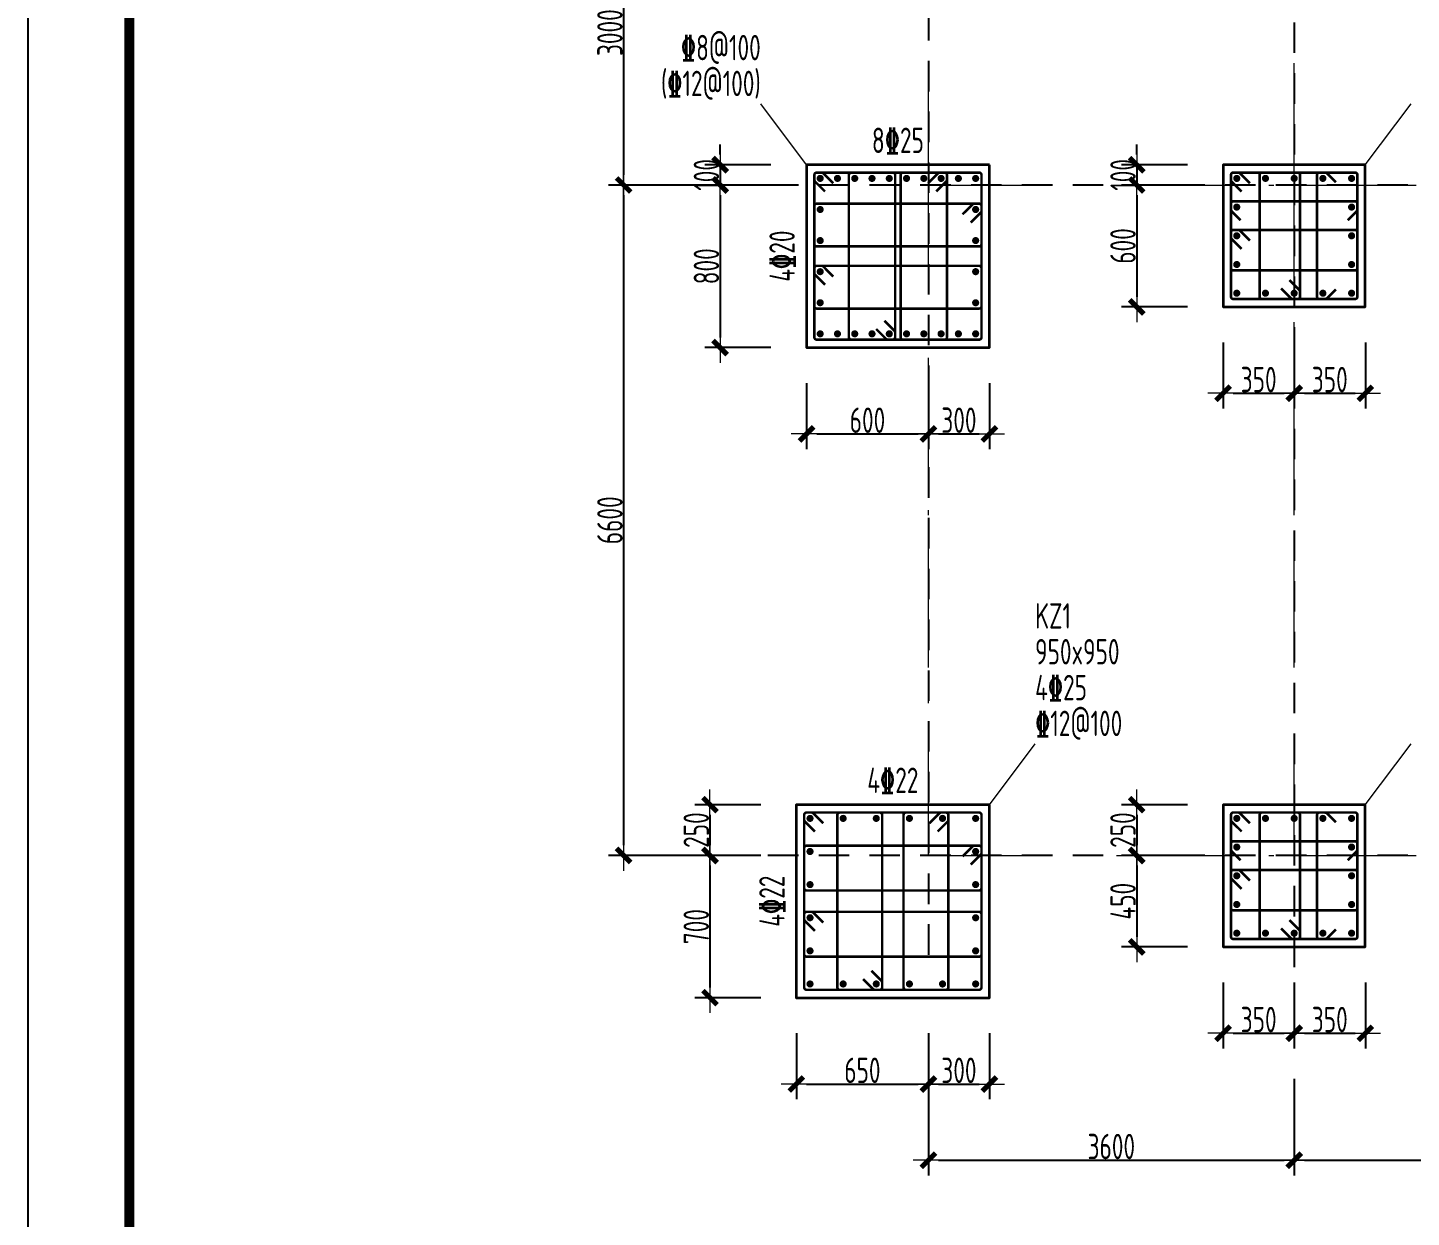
# Model space of a CAD drawing. Header units: millimetres. Extents: x 539196 to 807275, y 431843 to 1156631.
# Drawn here: x 603403 to 617021, y 784997 to 796708 of the extents above; entities that cross this region are included whole.
import ezdxf
from ezdxf.enums import TextEntityAlignment as Align

# ---------------------------------------------------------------- set-up
doc = ezdxf.new("R2010")
doc.units = ezdxf.units.MM
doc.header["$MEASUREMENT"] = 0
for name, pattern in [('DOTE', [2.42, 2, -0.2, 0.02, -0.2]), ('点划线', [1850, 1200, -300, 50, -300]), ('虚线', [500, 300, -200])]:
    doc.linetypes.add(name, pattern=pattern)
doc.layers.add('DOTE', color=1, linetype='DOTE')
doc.layers.add('PUB_TITLE', color=4, linetype='Continuous')
for name, color, linetype, lineweight in [('柱原位标注', 7, 'Continuous', 18), ('柱尺寸标注', 3, 'Continuous', 18), ('柱标注引线', 2, 'Continuous', 18), ('柱箍筋', 1, 'Continuous', 25), ('柱纵筋', 1, 'Continuous', 70), ('柱集中标注', 2, 'Continuous', 18), ('砼柱', 2, 'Continuous', 35), ('网格', 9, '点划线', 18), ('轴线标注', 3, 'Continuous', 18)]:
    doc.layers.add(name, color=color, linetype=linetype, lineweight=lineweight)
doc.styles.add('样式 1_yjk_yjk_yjk', font='yjkeng.shx', dxfattribs={"width": 0.7, "bigfont": 'yjkchn.shx'})
doc.dimstyles.new('盈建科结构_yjk_yjk_yjk', dxfattribs={"dimscale": 100, "dimtxt": 2.5, "dimasz": 1, "dimexe": 1.5, "dimexo": 0.625, "dimgap": 0.1, "dimtad": 1, "dimdec": 0, "dimrnd": 1, "dimzin": 0, "dimdsep": 46, "dimtxsty": '样式 1_yjk_yjk_yjk', "dimblk": '_yjkbk', "dimblk1": 'ARCHTICK', "dimblk2": 'ARCHTICK', "dimcen": 0.09, "dimadec": 0, "dimazin": 0, "dimtfac": 1, "dimtdec": 4, "dimtix": 1, "dimtmove": 2, "dimatfit": 3, "dimfxl": 0, "dimtolj": 1, "dimtzin": 0, "dimarcsym": 0})

# ---------------------------------------------------------------- blocks, each defined once
blk = doc.blocks.new('_yjkbk')
blk.add_line((-1, 0), (1.5, 0))
blk.add_lwpolyline([(-0.7, -0.7, 0.5, 0.5, 0), (0.7, 0.7, 0.5, 0.5, 0)], format="xyseb")
blk = doc.blocks.new('*D1208')
at = {"layer": 'Defpoints', "color": 0}
for p in [(611068, 793559), (612268, 793559), (612268, 792709)]:
    blk.add_point(p, dxfattribs=at)
at = {"layer": '柱尺寸标注', "color": 0, "lineweight": -2}
for p, q in [((611068, 793209), (611068, 792559)), ((612268, 793209), (612268, 792559)), ((611168, 792709), (612168, 792709))]:
    blk.add_line(p, q, dxfattribs=at)
at = {"layer": '柱尺寸标注', "color": 0, "lineweight": -2, "xscale": 100, "yscale": 100, "zscale": 100, "rotation": 180}
blk.add_blockref('_yjkbk', (611068, 792709), dxfattribs=at)
at = {"layer": '柱尺寸标注', "color": 0, "lineweight": -2, "xscale": 100, "yscale": 100, "zscale": 100}
blk.add_blockref('_yjkbk', (612268, 792709), dxfattribs=at)
at = {"layer": '柱尺寸标注', "color": 0, "insert": (611668, 792844), "char_height": 250, "attachment_point": 5, "style": '样式 1_yjk_yjk_yjk'}
blk.add_mtext('\\A1;600', dxfattribs=at)
blk = doc.blocks.new('_ARCHTICK')
at = {"color": 0, "linetype": 'ByBlock', "const_width": 0.15}
blk.add_lwpolyline([(-0.5, -0.5), (0.5, 0.5)], dxfattribs=at)
blk = doc.blocks.new('*D1209')
at = {"layer": 'Defpoints', "color": 0}
for p in [(612268, 793559), (612868, 793559), (612868, 792709)]:
    blk.add_point(p, dxfattribs=at)
at = {"layer": '柱尺寸标注', "color": 0, "lineweight": -2}
for p, q in [((612268, 793209), (612268, 792559)), ((612868, 793209), (612868, 792559)), ((612368, 792709), (612768, 792709))]:
    blk.add_line(p, q, dxfattribs=at)
at = {"layer": '柱尺寸标注', "color": 0, "lineweight": -2, "xscale": 100, "yscale": 100, "zscale": 100, "rotation": 180}
blk.add_blockref('_yjkbk', (612268, 792709), dxfattribs=at)
at = {"layer": '柱尺寸标注', "color": 0, "lineweight": -2, "xscale": 100, "yscale": 100, "zscale": 100}
blk.add_blockref('_yjkbk', (612868, 792709), dxfattribs=at)
at = {"layer": '柱尺寸标注', "color": 0, "insert": (612568, 792844), "char_height": 250, "attachment_point": 5, "style": '样式 1_yjk_yjk_yjk'}
blk.add_mtext('\\A1;300', dxfattribs=at)
blk = doc.blocks.new('*D1210')
at = {"layer": 'Defpoints', "color": 0}
for p in [(611068, 795359), (610218, 795159), (611068, 795159)]:
    blk.add_point(p, dxfattribs=at)
at = {"layer": '柱尺寸标注', "color": 0, "lineweight": -2}
for p, q in [((610218, 795459), (610218, 795559)), ((610718, 795359), (610068, 795359)), ((610218, 795359), (610218, 795159)), ((610718, 795159), (610068, 795159)), ((610218, 795059), (610218, 794959))]:
    blk.add_line(p, q, dxfattribs=at)
at = {"layer": '柱尺寸标注', "color": 0, "lineweight": -2, "xscale": 100, "yscale": 100, "zscale": 100}
for p, rotation in [((610218, 795359), 270), ((610218, 795159), 90)]:
    blk.add_blockref('_yjkbk', p, dxfattribs=dict(at, rotation=rotation))
at = {"layer": '柱尺寸标注', "color": 0, "insert": (610083, 795259), "char_height": 250, "attachment_point": 5, "rotation": 90, "style": '样式 1_yjk_yjk_yjk'}
blk.add_mtext('\\A1;100', dxfattribs=at)
blk = doc.blocks.new('*D1211')
at = {"layer": 'Defpoints', "color": 0}
for p in [(611068, 795159), (610218, 793559), (611068, 793559)]:
    blk.add_point(p, dxfattribs=at)
at = {"layer": '柱尺寸标注', "color": 0, "lineweight": -2}
for p, q in [((610718, 795159), (610068, 795159)), ((610218, 795059), (610218, 793659)), ((610718, 793559), (610068, 793559))]:
    blk.add_line(p, q, dxfattribs=at)
at = {"layer": '柱尺寸标注', "color": 0, "lineweight": -2, "xscale": 100, "yscale": 100, "zscale": 100}
for p, rotation in [((610218, 795159), 90), ((610218, 793559), 270)]:
    blk.add_blockref('_yjkbk', p, dxfattribs=dict(at, rotation=rotation))
at = {"layer": '柱尺寸标注', "color": 0, "insert": (610083, 794359), "char_height": 250, "attachment_point": 5, "rotation": 90, "style": '样式 1_yjk_yjk_yjk'}
blk.add_mtext('\\A1;800', dxfattribs=at)
blk = doc.blocks.new('*D1212')
at = {"layer": 'Defpoints', "color": 0}
for p in [(610968, 787159), (612268, 787159), (612268, 786309)]:
    blk.add_point(p, dxfattribs=at)
at = {"layer": '柱尺寸标注', "color": 0, "lineweight": -2}
for p, q in [((610968, 786809), (610968, 786159)), ((612268, 786809), (612268, 786159)), ((611068, 786309), (612168, 786309))]:
    blk.add_line(p, q, dxfattribs=at)
at = {"layer": '柱尺寸标注', "color": 0, "lineweight": -2, "xscale": 100, "yscale": 100, "zscale": 100, "rotation": 180}
blk.add_blockref('_yjkbk', (610968, 786309), dxfattribs=at)
at = {"layer": '柱尺寸标注', "color": 0, "lineweight": -2, "xscale": 100, "yscale": 100, "zscale": 100}
blk.add_blockref('_yjkbk', (612268, 786309), dxfattribs=at)
at = {"layer": '柱尺寸标注', "color": 0, "insert": (611618, 786444), "char_height": 250, "attachment_point": 5, "style": '样式 1_yjk_yjk_yjk'}
blk.add_mtext('\\A1;650', dxfattribs=at)
blk = doc.blocks.new('*D1213')
at = {"layer": 'Defpoints', "color": 0}
for p in [(612268, 787159), (612868, 787159), (612868, 786309)]:
    blk.add_point(p, dxfattribs=at)
at = {"layer": '柱尺寸标注', "color": 0, "lineweight": -2}
for p, q in [((612268, 786809), (612268, 786159)), ((612868, 786809), (612868, 786159)), ((612368, 786309), (612768, 786309))]:
    blk.add_line(p, q, dxfattribs=at)
at = {"layer": '柱尺寸标注', "color": 0, "lineweight": -2, "xscale": 100, "yscale": 100, "zscale": 100, "rotation": 180}
blk.add_blockref('_yjkbk', (612268, 786309), dxfattribs=at)
at = {"layer": '柱尺寸标注', "color": 0, "lineweight": -2, "xscale": 100, "yscale": 100, "zscale": 100}
blk.add_blockref('_yjkbk', (612868, 786309), dxfattribs=at)
at = {"layer": '柱尺寸标注', "color": 0, "insert": (612568, 786444), "char_height": 250, "attachment_point": 5, "style": '样式 1_yjk_yjk_yjk'}
blk.add_mtext('\\A1;300', dxfattribs=at)
blk = doc.blocks.new('*D1214')
at = {"layer": 'Defpoints', "color": 0}
for p in [(610968, 789059), (610118, 788559), (610968, 788559)]:
    blk.add_point(p, dxfattribs=at)
at = {"layer": '柱尺寸标注', "color": 0, "lineweight": -2}
for p, q in [((610618, 789059), (609968, 789059)), ((610118, 788959), (610118, 788659)), ((610618, 788559), (609968, 788559))]:
    blk.add_line(p, q, dxfattribs=at)
at = {"layer": '柱尺寸标注', "color": 0, "lineweight": -2, "xscale": 100, "yscale": 100, "zscale": 100}
for p, rotation in [((610118, 789059), 90), ((610118, 788559), 270)]:
    blk.add_blockref('_yjkbk', p, dxfattribs=dict(at, rotation=rotation))
at = {"layer": '柱尺寸标注', "color": 0, "insert": (609983, 788809), "char_height": 250, "attachment_point": 5, "rotation": 90, "style": '样式 1_yjk_yjk_yjk'}
blk.add_mtext('\\A1;250', dxfattribs=at)
blk = doc.blocks.new('*D1215')
at = {"layer": 'Defpoints', "color": 0}
for p in [(610968, 788559), (610118, 787159), (610968, 787159)]:
    blk.add_point(p, dxfattribs=at)
at = {"layer": '柱尺寸标注', "color": 0, "lineweight": -2}
for p, q in [((610618, 788559), (609968, 788559)), ((610118, 788459), (610118, 787259)), ((610618, 787159), (609968, 787159))]:
    blk.add_line(p, q, dxfattribs=at)
at = {"layer": '柱尺寸标注', "color": 0, "lineweight": -2, "xscale": 100, "yscale": 100, "zscale": 100}
for p, rotation in [((610118, 788559), 90), ((610118, 787159), 270)]:
    blk.add_blockref('_yjkbk', p, dxfattribs=dict(at, rotation=rotation))
at = {"layer": '柱尺寸标注', "color": 0, "insert": (609983, 787859), "char_height": 250, "attachment_point": 5, "rotation": 90, "style": '样式 1_yjk_yjk_yjk'}
blk.add_mtext('\\A1;700', dxfattribs=at)
blk = doc.blocks.new('*D1216')
at = {"layer": 'Defpoints', "color": 0}
for p in [(615168, 793959), (615868, 793959), (615868, 793109)]:
    blk.add_point(p, dxfattribs=at)
at = {"layer": '柱尺寸标注', "color": 0, "lineweight": -2}
for p, q in [((615168, 793609), (615168, 792959)), ((615868, 793609), (615868, 792959)), ((615268, 793109), (615768, 793109))]:
    blk.add_line(p, q, dxfattribs=at)
at = {"layer": '柱尺寸标注', "color": 0, "lineweight": -2, "xscale": 100, "yscale": 100, "zscale": 100, "rotation": 180}
blk.add_blockref('_yjkbk', (615168, 793109), dxfattribs=at)
at = {"layer": '柱尺寸标注', "color": 0, "lineweight": -2, "xscale": 100, "yscale": 100, "zscale": 100}
blk.add_blockref('_yjkbk', (615868, 793109), dxfattribs=at)
at = {"layer": '柱尺寸标注', "color": 0, "insert": (615518, 793244), "char_height": 250, "attachment_point": 5, "style": '样式 1_yjk_yjk_yjk'}
blk.add_mtext('\\A1;350', dxfattribs=at)
blk = doc.blocks.new('*D1217')
at = {"layer": 'Defpoints', "color": 0}
for p in [(615868, 793959), (616568, 793959), (616568, 793109)]:
    blk.add_point(p, dxfattribs=at)
at = {"layer": '柱尺寸标注', "color": 0, "lineweight": -2}
for p, q in [((615868, 793609), (615868, 792959)), ((616568, 793609), (616568, 792959)), ((615968, 793109), (616468, 793109))]:
    blk.add_line(p, q, dxfattribs=at)
at = {"layer": '柱尺寸标注', "color": 0, "lineweight": -2, "xscale": 100, "yscale": 100, "zscale": 100, "rotation": 180}
blk.add_blockref('_yjkbk', (615868, 793109), dxfattribs=at)
at = {"layer": '柱尺寸标注', "color": 0, "lineweight": -2, "xscale": 100, "yscale": 100, "zscale": 100}
blk.add_blockref('_yjkbk', (616568, 793109), dxfattribs=at)
at = {"layer": '柱尺寸标注', "color": 0, "insert": (616218, 793244), "char_height": 250, "attachment_point": 5, "style": '样式 1_yjk_yjk_yjk'}
blk.add_mtext('\\A1;350', dxfattribs=at)
blk = doc.blocks.new('*D1218')
at = {"layer": 'Defpoints', "color": 0}
for p in [(615168, 795359), (614318, 795159), (615168, 795159)]:
    blk.add_point(p, dxfattribs=at)
at = {"layer": '柱尺寸标注', "color": 0, "lineweight": -2}
for p, q in [((614318, 795459), (614318, 795559)), ((614818, 795359), (614168, 795359)), ((614318, 795359), (614318, 795159)), ((614818, 795159), (614168, 795159)), ((614318, 795059), (614318, 794959))]:
    blk.add_line(p, q, dxfattribs=at)
at = {"layer": '柱尺寸标注', "color": 0, "lineweight": -2, "xscale": 100, "yscale": 100, "zscale": 100}
for p, rotation in [((614318, 795359), 270), ((614318, 795159), 90)]:
    blk.add_blockref('_yjkbk', p, dxfattribs=dict(at, rotation=rotation))
at = {"layer": '柱尺寸标注', "color": 0, "insert": (614183, 795259), "char_height": 250, "attachment_point": 5, "rotation": 90, "style": '样式 1_yjk_yjk_yjk'}
blk.add_mtext('\\A1;100', dxfattribs=at)
blk = doc.blocks.new('*D1219')
at = {"layer": 'Defpoints', "color": 0}
for p in [(615168, 795159), (614318, 793959), (615168, 793959)]:
    blk.add_point(p, dxfattribs=at)
at = {"layer": '柱尺寸标注', "color": 0, "lineweight": -2}
for p, q in [((614818, 795159), (614168, 795159)), ((614318, 795059), (614318, 794059)), ((614818, 793959), (614168, 793959))]:
    blk.add_line(p, q, dxfattribs=at)
at = {"layer": '柱尺寸标注', "color": 0, "lineweight": -2, "xscale": 100, "yscale": 100, "zscale": 100}
for p, rotation in [((614318, 795159), 90), ((614318, 793959), 270)]:
    blk.add_blockref('_yjkbk', p, dxfattribs=dict(at, rotation=rotation))
at = {"layer": '柱尺寸标注', "color": 0, "insert": (614183, 794559), "char_height": 250, "attachment_point": 5, "rotation": 90, "style": '样式 1_yjk_yjk_yjk'}
blk.add_mtext('\\A1;600', dxfattribs=at)
blk = doc.blocks.new('*D1220')
at = {"layer": 'Defpoints', "color": 0}
for p in [(615168, 787659), (615868, 787659), (615868, 786809)]:
    blk.add_point(p, dxfattribs=at)
at = {"layer": '柱尺寸标注', "color": 0, "lineweight": -2}
for p, q in [((615168, 787309), (615168, 786659)), ((615868, 787309), (615868, 786659)), ((615268, 786809), (615768, 786809))]:
    blk.add_line(p, q, dxfattribs=at)
at = {"layer": '柱尺寸标注', "color": 0, "lineweight": -2, "xscale": 100, "yscale": 100, "zscale": 100, "rotation": 180}
blk.add_blockref('_yjkbk', (615168, 786809), dxfattribs=at)
at = {"layer": '柱尺寸标注', "color": 0, "lineweight": -2, "xscale": 100, "yscale": 100, "zscale": 100}
blk.add_blockref('_yjkbk', (615868, 786809), dxfattribs=at)
at = {"layer": '柱尺寸标注', "color": 0, "insert": (615518, 786944), "char_height": 250, "attachment_point": 5, "style": '样式 1_yjk_yjk_yjk'}
blk.add_mtext('\\A1;350', dxfattribs=at)
blk = doc.blocks.new('*D1221')
at = {"layer": 'Defpoints', "color": 0}
for p in [(615868, 787659), (616568, 787659), (616568, 786809)]:
    blk.add_point(p, dxfattribs=at)
at = {"layer": '柱尺寸标注', "color": 0, "lineweight": -2}
for p, q in [((615868, 787309), (615868, 786659)), ((616568, 787309), (616568, 786659)), ((615968, 786809), (616468, 786809))]:
    blk.add_line(p, q, dxfattribs=at)
at = {"layer": '柱尺寸标注', "color": 0, "lineweight": -2, "xscale": 100, "yscale": 100, "zscale": 100, "rotation": 180}
blk.add_blockref('_yjkbk', (615868, 786809), dxfattribs=at)
at = {"layer": '柱尺寸标注', "color": 0, "lineweight": -2, "xscale": 100, "yscale": 100, "zscale": 100}
blk.add_blockref('_yjkbk', (616568, 786809), dxfattribs=at)
at = {"layer": '柱尺寸标注', "color": 0, "insert": (616218, 786944), "char_height": 250, "attachment_point": 5, "style": '样式 1_yjk_yjk_yjk'}
blk.add_mtext('\\A1;350', dxfattribs=at)
blk = doc.blocks.new('*D1222')
at = {"layer": 'Defpoints', "color": 0}
for p in [(615168, 789059), (614318, 788559), (615168, 788559)]:
    blk.add_point(p, dxfattribs=at)
at = {"layer": '柱尺寸标注', "color": 0, "lineweight": -2}
for p, q in [((614818, 789059), (614168, 789059)), ((614318, 788959), (614318, 788659)), ((614818, 788559), (614168, 788559))]:
    blk.add_line(p, q, dxfattribs=at)
at = {"layer": '柱尺寸标注', "color": 0, "lineweight": -2, "xscale": 100, "yscale": 100, "zscale": 100}
for p, rotation in [((614318, 789059), 90), ((614318, 788559), 270)]:
    blk.add_blockref('_yjkbk', p, dxfattribs=dict(at, rotation=rotation))
at = {"layer": '柱尺寸标注', "color": 0, "insert": (614183, 788809), "char_height": 250, "attachment_point": 5, "rotation": 90, "style": '样式 1_yjk_yjk_yjk'}
blk.add_mtext('\\A1;250', dxfattribs=at)
blk = doc.blocks.new('*D1223')
at = {"layer": 'Defpoints', "color": 0}
for p in [(615168, 788559), (614318, 787659), (615168, 787659)]:
    blk.add_point(p, dxfattribs=at)
at = {"layer": '柱尺寸标注', "color": 0, "lineweight": -2}
for p, q in [((614818, 788559), (614168, 788559)), ((614318, 788459), (614318, 787759)), ((614818, 787659), (614168, 787659))]:
    blk.add_line(p, q, dxfattribs=at)
at = {"layer": '柱尺寸标注', "color": 0, "lineweight": -2, "xscale": 100, "yscale": 100, "zscale": 100}
for p, rotation in [((614318, 788559), 90), ((614318, 787659), 270)]:
    blk.add_blockref('_yjkbk', p, dxfattribs=dict(at, rotation=rotation))
at = {"layer": '柱尺寸标注', "color": 0, "insert": (614183, 788109), "char_height": 250, "attachment_point": 5, "rotation": 90, "style": '样式 1_yjk_yjk_yjk'}
blk.add_mtext('\\A1;450', dxfattribs=at)
blk = doc.blocks.new('*D1272')
at = {"layer": 'Defpoints', "color": 0}
for p in [(612268, 788559), (615868, 788559), (615868, 785559)]:
    blk.add_point(p, dxfattribs=at)
at = {"layer": '轴线标注', "color": 0, "lineweight": -2}
for p, q in [((612268, 786359), (612268, 785409)), ((615868, 786359), (615868, 785409)), ((612368, 785559), (615768, 785559))]:
    blk.add_line(p, q, dxfattribs=at)
at = {"layer": '轴线标注', "color": 0, "lineweight": -2, "xscale": 100, "yscale": 100, "zscale": 100, "rotation": 180}
blk.add_blockref('_yjkbk', (612268, 785559), dxfattribs=at)
at = {"layer": '轴线标注', "color": 0, "lineweight": -2, "xscale": 100, "yscale": 100, "zscale": 100}
blk.add_blockref('_yjkbk', (615868, 785559), dxfattribs=at)
at = {"layer": '轴线标注', "color": 0, "insert": (614068, 785694), "char_height": 250, "attachment_point": 5, "style": '样式 1_yjk_yjk_yjk'}
blk.add_mtext('\\A1;3600', dxfattribs=at)
blk = doc.blocks.new('*D1274')
at = {"layer": 'Defpoints', "color": 0}
for p in [(615868, 788559), (619668, 788559), (619668, 785559)]:
    blk.add_point(p, dxfattribs=at)
at = {"layer": '轴线标注', "color": 0, "lineweight": -2}
for p, q in [((615868, 786359), (615868, 785409)), ((619668, 786359), (619668, 785409)), ((615968, 785559), (619568, 785559))]:
    blk.add_line(p, q, dxfattribs=at)
at = {"layer": '轴线标注', "color": 0, "lineweight": -2, "xscale": 100, "yscale": 100, "zscale": 100, "rotation": 180}
blk.add_blockref('_yjkbk', (615868, 785559), dxfattribs=at)
at = {"layer": '轴线标注', "color": 0, "lineweight": -2, "xscale": 100, "yscale": 100, "zscale": 100}
blk.add_blockref('_yjkbk', (619668, 785559), dxfattribs=at)
at = {"layer": '轴线标注', "color": 0, "insert": (617768, 785694), "char_height": 250, "attachment_point": 5, "style": '样式 1_yjk_yjk_yjk'}
blk.add_mtext('\\A1;3800', dxfattribs=at)
blk = doc.blocks.new('*D1302')
at = {"layer": 'Defpoints', "color": 0}
for p in [(612268, 798159), (609268, 795159), (612268, 795159)]:
    blk.add_point(p, dxfattribs=at)
at = {"layer": '轴线标注', "color": 0, "lineweight": -2}
for p, q in [((610068, 798159), (609118, 798159)), ((609268, 798059), (609268, 795259)), ((610068, 795159), (609118, 795159))]:
    blk.add_line(p, q, dxfattribs=at)
at = {"layer": '轴线标注', "color": 0, "lineweight": -2, "xscale": 100, "yscale": 100, "zscale": 100}
for p, rotation in [((609268, 798159), 90), ((609268, 795159), 270)]:
    blk.add_blockref('_yjkbk', p, dxfattribs=dict(at, rotation=rotation))
at = {"layer": '轴线标注', "color": 0, "insert": (609133, 796659), "char_height": 250, "attachment_point": 5, "rotation": 90, "style": '样式 1_yjk_yjk_yjk'}
blk.add_mtext('\\A1;3000', dxfattribs=at)
blk = doc.blocks.new('*D1304')
at = {"layer": 'Defpoints', "color": 0}
for p in [(612268, 795159), (609268, 788559), (612268, 788559)]:
    blk.add_point(p, dxfattribs=at)
at = {"layer": '轴线标注', "color": 0, "lineweight": -2}
for p, q in [((610068, 795159), (609118, 795159)), ((609268, 795059), (609268, 788659)), ((610068, 788559), (609118, 788559))]:
    blk.add_line(p, q, dxfattribs=at)
at = {"layer": '轴线标注', "color": 0, "lineweight": -2, "xscale": 100, "yscale": 100, "zscale": 100}
for p, rotation in [((609268, 795159), 90), ((609268, 788559), 270)]:
    blk.add_blockref('_yjkbk', p, dxfattribs=dict(at, rotation=rotation))
at = {"layer": '轴线标注', "color": 0, "insert": (609133, 791859), "char_height": 250, "attachment_point": 5, "rotation": 90, "style": '样式 1_yjk_yjk_yjk'}
blk.add_mtext('\\A1;6600', dxfattribs=at)
blk = doc.blocks.new('jzzw')
at = {"layer": 'DOTE', "color": 1, "linetype": '虚线'}
for p, q in [((917386, 873149), (917386, 834829)), ((913786, 853271), (913786, 834829)), ((913786, 853271), (913786, 834829)), ((913786, 853271), (913786, 834829)), ((952506, 842549), (911886, 842549)), ((952506, 842549), (911886, 842549)), ((952506, 835949), (912186, 835949)), ((952506, 835949), (912186, 835949)), ((952506, 835949), (912186, 835949)), ((952506, 835949), (912186, 835949))]:
    blk.add_line(p, q, dxfattribs=at)

msp = doc.modelspace()

# ---------------------------------------------------------------- linework, layer by layer
at = {"layer": 'PUB_TITLE'}
msp.add_lwpolyline([(603402.6, 768243), (662802.6, 768243), (662802.6, 852343), (603402.6, 852343)], close=True, dxfattribs=at)
at = {"layer": 'PUB_TITLE', "const_width": 100}
msp.add_lwpolyline([(604402.6, 769243), (661802.6, 769243), (661802.6, 849843), (604402.6, 849843)], close=True, dxfattribs=at)
at = {"layer": '柱标注引线'}
for p, q in [((611067.6, 795359.2), (610617.6, 795959.2)), ((616567.6, 795359.2), (617017.6, 795959.2)), ((612867.6, 789059.2), (613317.6, 789659.2)), ((616567.6, 789059.2), (617017.6, 789659.2))]:
    msp.add_line(p, q, dxfattribs=at)
at = {"layer": '柱箍筋', "const_width": 25}
for points in [[(611331.6, 795176.5), (611233.4, 795274.8, 0.1989124), (611216.6, 795281.7), (611168.8, 795281.7, 0.4142136), (611145.1, 795258), (611145.1, 793660.5, 0.4142136), (611168.8, 793636.7), (612766.3, 793636.7, 0.4142136), (612790.1, 793660.5), (612790.1, 795258, 0.4142136), (612766.3, 795281.7), (611168.8, 795281.7, 0.4142136), (611145.1, 795258), (611145.1, 795210.2, 0.1989124), (611152, 795193.5), (611250.3, 795095.2)], [(611753.5, 793742), (611851.8, 793643.7, 0.1989124), (611868.6, 793636.7), (611916.3, 793636.7, 0.4142136), (611940.1, 793660.5), (611940.1, 795258, 0.4142136), (611916.3, 795281.7), (611508.8, 795281.7, 0.4142136), (611485.1, 795258), (611485.1, 793660.5, 0.4142136), (611508.8, 793636.7), (611916.3, 793636.7, 0.4142136), (611940.1, 793660.5), (611940.1, 793708.2, 0.1989124), (611933.1, 793725), (611834.9, 793823.3)], [(612263.5, 795176.5), (612361.8, 795274.8, -0.1989124), (612378.6, 795281.7), (612426.3, 795281.7, -0.4142136), (612450.1, 795258), (612450.1, 793660.5, -0.4142136), (612426.3, 793636.7), (612018.8, 793636.7, -0.4142136), (611995.1, 793660.5), (611995.1, 795258, -0.4142136), (612018.8, 795281.7), (612426.3, 795281.7, -0.4142136), (612450.1, 795258), (612450.1, 795210.2, -0.1989124), (612443.1, 795193.5), (612344.9, 795095.2)], [(615431.6, 795176.5), (615333.4, 795274.8, 0.1989124), (615316.6, 795281.7), (615268.8, 795281.7, 0.4142136), (615245.1, 795258), (615245.1, 794060.5, 0.4142136), (615268.8, 794036.7), (616466.3, 794036.7, 0.4142136), (616490.1, 794060.5), (616490.1, 795258, 0.4142136), (616466.3, 795281.7), (615268.8, 795281.7, 0.4142136), (615245.1, 795258), (615245.1, 795210.2, 0.1989124), (615252, 795193.5), (615350.3, 795095.2)], [(615738.5, 794142), (615836.8, 794043.7, 0.1989124), (615853.6, 794036.7), (615901.3, 794036.7, 0.4142136), (615925.1, 794060.5), (615925.1, 795258, 0.4142136), (615901.3, 795281.7), (615551.3, 795281.7, 0.4142136), (615527.6, 795258), (615527.6, 794060.5, 0.4142136), (615551.3, 794036.7), (615901.3, 794036.7, 0.4142136), (615925.1, 794060.5), (615925.1, 794108.2, 0.1989124), (615918.1, 794125), (615819.9, 794223.3)], [(616279.1, 794132.1), (616190.7, 794043.7, -0.131362), (616164.1, 794036.7), (616116.3, 794036.7, -0.4142136), (616092.6, 794060.5), (616092.6, 795258, -0.4142136), (616116.3, 795281.7), (616164.1, 795281.7, -0.131362), (616190.7, 795274.8), (616279.1, 795186.4)], [(612684.9, 794789.2), (612783.1, 794887.5, 0.1989124), (612790.1, 794904.2), (612790.1, 794952, 0.4142136), (612766.3, 794975.7), (611168.8, 794975.7, 0.4142136), (611145.1, 794952), (611145.1, 794578.5, 0.4142136), (611168.8, 794554.7), (612766.3, 794554.7, 0.4142136), (612790.1, 794578.5), (612790.1, 794952, 0.4142136), (612766.3, 794975.7), (612718.6, 794975.7, 0.1989124), (612701.8, 794968.8), (612603.5, 794870.5)], [(615340.4, 794812.7), (615252, 794901.1, -0.131362), (615245.1, 794927.7), (615245.1, 794975.5, -0.4142136), (615268.8, 794999.2), (616466.3, 794999.2, -0.4142136), (616490.1, 794975.5), (616490.1, 794927.7, -0.131362), (616483.1, 794901.1), (616394.7, 794812.7)], [(615350.3, 794530.2), (615252, 794628.5, -0.1989124), (615245.1, 794645.2), (615245.1, 794693, -0.4142136), (615268.8, 794716.7), (616466.3, 794716.7, -0.4142136), (616490.1, 794693), (616490.1, 794343, -0.4142136), (616466.3, 794319.2), (615268.8, 794319.2, -0.4142136), (615245.1, 794343), (615245.1, 794693, -0.4142136), (615268.8, 794716.7), (615316.6, 794716.7, -0.1989124), (615333.4, 794709.8), (615431.6, 794611.5)], [(611250.3, 794177.2), (611152, 794275.5, -0.1989124), (611145.1, 794292.2), (611145.1, 794340, -0.4142136), (611168.8, 794363.7), (612766.3, 794363.7, -0.4142136), (612790.1, 794340), (612790.1, 793966.5, -0.4142136), (612766.3, 793942.7), (611168.8, 793942.7, -0.4142136), (611145.1, 793966.5), (611145.1, 794340, -0.4142136), (611168.8, 794363.7), (611216.6, 794363.7, -0.1989124), (611233.4, 794356.8), (611331.6, 794258.5)], [(611231.6, 788876.5), (611133.4, 788974.8, 0.1989124), (611116.6, 788981.7), (611068.8, 788981.7, 0.4142136), (611045.1, 788958), (611045.1, 787260.5, 0.4142136), (611068.8, 787236.7), (612766.3, 787236.7, 0.4142136), (612790.1, 787260.5), (612790.1, 788958, 0.4142136), (612766.3, 788981.7), (611068.8, 788981.7, 0.4142136), (611045.1, 788958), (611045.1, 788910.2, 0.1989124), (611052, 788893.5), (611150.3, 788795.2)], [(611625.5, 787342), (611723.8, 787243.7, 0.1989124), (611740.6, 787236.7), (611788.3, 787236.7, 0.4142136), (611812.1, 787260.5), (611812.1, 788958, 0.4142136), (611788.3, 788981.7), (611394.8, 788981.7, 0.4142136), (611371.1, 788958), (611371.1, 787260.5, 0.4142136), (611394.8, 787236.7), (611788.3, 787236.7, 0.4142136), (611812.1, 787260.5), (611812.1, 787308.2, 0.1989124), (611805.1, 787325), (611706.9, 787423.3)], [(612277.5, 788876.5), (612375.8, 788974.8, -0.1989124), (612392.6, 788981.7), (612440.3, 788981.7, -0.4142136), (612464.1, 788958), (612464.1, 787260.5, -0.4142136), (612440.3, 787236.7), (612046.8, 787236.7, -0.4142136), (612023.1, 787260.5), (612023.1, 788958, -0.4142136), (612046.8, 788981.7), (612440.3, 788981.7, -0.4142136), (612464.1, 788958), (612464.1, 788910.2, -0.1989124), (612457.1, 788893.5), (612358.9, 788795.2)], [(615431.6, 788876.5), (615333.4, 788974.8, 0.1989124), (615316.6, 788981.7), (615268.8, 788981.7, 0.4142136), (615245.1, 788958), (615245.1, 787760.5, 0.4142136), (615268.8, 787736.7), (616466.3, 787736.7, 0.4142136), (616490.1, 787760.5), (616490.1, 788958, 0.4142136), (616466.3, 788981.7), (615268.8, 788981.7, 0.4142136), (615245.1, 788958), (615245.1, 788910.2, 0.1989124), (615252, 788893.5), (615350.3, 788795.2)], [(615738.5, 787842), (615836.8, 787743.7, 0.1989124), (615853.6, 787736.7), (615901.3, 787736.7, 0.4142136), (615925.1, 787760.5), (615925.1, 788958, 0.4142136), (615901.3, 788981.7), (615551.3, 788981.7, 0.4142136), (615527.6, 788958), (615527.6, 787760.5, 0.4142136), (615551.3, 787736.7), (615901.3, 787736.7, 0.4142136), (615925.1, 787760.5), (615925.1, 787808.2, 0.1989124), (615918.1, 787825), (615819.9, 787923.3)], [(616279.1, 787832.1), (616190.7, 787743.7, -0.131362), (616164.1, 787736.7), (616116.3, 787736.7, -0.4142136), (616092.6, 787760.5), (616092.6, 788958, -0.4142136), (616116.3, 788981.7), (616164.1, 788981.7, -0.131362), (616190.7, 788974.8), (616279.1, 788886.4)], [(612684.9, 788469.2), (612783.1, 788567.5, 0.1989124), (612790.1, 788584.2), (612790.1, 788632, 0.4142136), (612766.3, 788655.7), (611068.8, 788655.7, 0.4142136), (611045.1, 788632), (611045.1, 788238.5, 0.4142136), (611068.8, 788214.7), (612766.3, 788214.7, 0.4142136), (612790.1, 788238.5), (612790.1, 788632, 0.4142136), (612766.3, 788655.7), (612718.6, 788655.7, 0.1989124), (612701.8, 788648.8), (612603.5, 788550.5)], [(615340.4, 788512.7), (615252, 788601.1, -0.131362), (615245.1, 788627.7), (615245.1, 788675.5, -0.4142136), (615268.8, 788699.2), (616466.3, 788699.2, -0.4142136), (616490.1, 788675.5), (616490.1, 788627.7, -0.131362), (616483.1, 788601.1), (616394.7, 788512.7)], [(615350.3, 788230.2), (615252, 788328.5, -0.1989124), (615245.1, 788345.2), (615245.1, 788393, -0.4142136), (615268.8, 788416.7), (616466.3, 788416.7, -0.4142136), (616490.1, 788393), (616490.1, 788043, -0.4142136), (616466.3, 788019.2), (615268.8, 788019.2, -0.4142136), (615245.1, 788043), (615245.1, 788393, -0.4142136), (615268.8, 788416.7), (615316.6, 788416.7, -0.1989124), (615333.4, 788409.8), (615431.6, 788311.5)], [(611150.3, 787817.2), (611052, 787915.5, -0.1989124), (611045.1, 787932.2), (611045.1, 787980, -0.4142136), (611068.8, 788003.7), (612766.3, 788003.7, -0.4142136), (612790.1, 787980), (612790.1, 787586.5, -0.4142136), (612766.3, 787562.7), (611068.8, 787562.7, -0.4142136), (611045.1, 787586.5), (611045.1, 787980, -0.4142136), (611068.8, 788003.7), (611116.6, 788003.7, -0.1989124), (611133.4, 787996.8), (611231.6, 787898.5)]]:
    msp.add_lwpolyline(points, format="xyb", dxfattribs=at)
at = {"layer": '柱纵筋', "const_width": 35}
for points in [[(611220.1, 795224.2, 1), (611185.1, 795224.2, 1)], [(611390.1, 795224.2, 1), (611355.1, 795224.2, 1)], [(611560.1, 795224.2, 1), (611525.1, 795224.2, 1)], [(611730.1, 795224.2, 1), (611695.1, 795224.2, 1)], [(611900.1, 795224.2, 1), (611865.1, 795224.2, 1)], [(612070.1, 795224.2, 1), (612035.1, 795224.2, 1)], [(612240.1, 795224.2, 1), (612205.1, 795224.2, 1)], [(612410.1, 795224.2, 1), (612375.1, 795224.2, 1)], [(612580.1, 795224.2, 1), (612545.1, 795224.2, 1)], [(612750.1, 795224.2, 1), (612715.1, 795224.2, 1)], [(615320.1, 795224.2, 1), (615285.1, 795224.2, 1)], [(615602.6, 795224.2, 1), (615567.6, 795224.2, 1)], [(615885.1, 795224.2, 1), (615850.1, 795224.2, 1)], [(616167.6, 795224.2, 1), (616132.6, 795224.2, 1)], [(616450.1, 795224.2, 1), (616415.1, 795224.2, 1)], [(611220.1, 794918.2, 1), (611185.1, 794918.2, 1)], [(612750.1, 794918.2, 1), (612715.1, 794918.2, 1)], [(615320.1, 794941.7, 1), (615285.1, 794941.7, 1)], [(616450.1, 794941.7, 1), (616415.1, 794941.7, 1)], [(611220.1, 794612.2, 1), (611185.1, 794612.2, 1)], [(612750.1, 794612.2, 1), (612715.1, 794612.2, 1)], [(615320.1, 794659.2, 1), (615285.1, 794659.2, 1)], [(616450.1, 794659.2, 1), (616415.1, 794659.2, 1)], [(611220.1, 794306.2, 1), (611185.1, 794306.2, 1)], [(612750.1, 794306.2, 1), (612715.1, 794306.2, 1)], [(615320.1, 794376.7, 1), (615285.1, 794376.7, 1)], [(616450.1, 794376.7, 1), (616415.1, 794376.7, 1)], [(615320.1, 794094.2, 1), (615285.1, 794094.2, 1)], [(615602.6, 794094.2, 1), (615567.6, 794094.2, 1)], [(615885.1, 794094.2, 1), (615850.1, 794094.2, 1)], [(616167.6, 794094.2, 1), (616132.6, 794094.2, 1)], [(616450.1, 794094.2, 1), (616415.1, 794094.2, 1)], [(611220.1, 794000.2, 1), (611185.1, 794000.2, 1)], [(612750.1, 794000.2, 1), (612715.1, 794000.2, 1)], [(611220.1, 793694.2, 1), (611185.1, 793694.2, 1)], [(611390.1, 793694.2, 1), (611355.1, 793694.2, 1)], [(611560.1, 793694.2, 1), (611525.1, 793694.2, 1)], [(611730.1, 793694.2, 1), (611695.1, 793694.2, 1)], [(611900.1, 793694.2, 1), (611865.1, 793694.2, 1)], [(612070.1, 793694.2, 1), (612035.1, 793694.2, 1)], [(612240.1, 793694.2, 1), (612205.1, 793694.2, 1)], [(612410.1, 793694.2, 1), (612375.1, 793694.2, 1)], [(612580.1, 793694.2, 1), (612545.1, 793694.2, 1)], [(612750.1, 793694.2, 1), (612715.1, 793694.2, 1)], [(611120.1, 788924.2, 1), (611085.1, 788924.2, 1)], [(611446.1, 788924.2, 1), (611411.1, 788924.2, 1)], [(611772.1, 788924.2, 1), (611737.1, 788924.2, 1)], [(612098.1, 788924.2, 1), (612063.1, 788924.2, 1)], [(612424.1, 788924.2, 1), (612389.1, 788924.2, 1)], [(612750.1, 788924.2, 1), (612715.1, 788924.2, 1)], [(615320.1, 788924.2, 1), (615285.1, 788924.2, 1)], [(615602.6, 788924.2, 1), (615567.6, 788924.2, 1)], [(615885.1, 788924.2, 1), (615850.1, 788924.2, 1)], [(616167.6, 788924.2, 1), (616132.6, 788924.2, 1)], [(616450.1, 788924.2, 1), (616415.1, 788924.2, 1)], [(611120.1, 788598.2, 1), (611085.1, 788598.2, 1)], [(612750.1, 788598.2, 1), (612715.1, 788598.2, 1)], [(615320.1, 788641.7, 1), (615285.1, 788641.7, 1)], [(616450.1, 788641.7, 1), (616415.1, 788641.7, 1)], [(615320.1, 788359.2, 1), (615285.1, 788359.2, 1)], [(616450.1, 788359.2, 1), (616415.1, 788359.2, 1)], [(611120.1, 788272.2, 1), (611085.1, 788272.2, 1)], [(612750.1, 788272.2, 1), (612715.1, 788272.2, 1)], [(615320.1, 788076.7, 1), (615285.1, 788076.7, 1)], [(616450.1, 788076.7, 1), (616415.1, 788076.7, 1)], [(611120.1, 787946.2, 1), (611085.1, 787946.2, 1)], [(612750.1, 787946.2, 1), (612715.1, 787946.2, 1)], [(615320.1, 787794.2, 1), (615285.1, 787794.2, 1)], [(615602.6, 787794.2, 1), (615567.6, 787794.2, 1)], [(615885.1, 787794.2, 1), (615850.1, 787794.2, 1)], [(616167.6, 787794.2, 1), (616132.6, 787794.2, 1)], [(616450.1, 787794.2, 1), (616415.1, 787794.2, 1)], [(611120.1, 787620.2, 1), (611085.1, 787620.2, 1)], [(612750.1, 787620.2, 1), (612715.1, 787620.2, 1)], [(611120.1, 787294.2, 1), (611085.1, 787294.2, 1)], [(611446.1, 787294.2, 1), (611411.1, 787294.2, 1)], [(611772.1, 787294.2, 1), (611737.1, 787294.2, 1)], [(612098.1, 787294.2, 1), (612063.1, 787294.2, 1)], [(612424.1, 787294.2, 1), (612389.1, 787294.2, 1)], [(612750.1, 787294.2, 1), (612715.1, 787294.2, 1)]]:
    msp.add_lwpolyline(points, format="xyb", close=True, dxfattribs=at)
at = {"layer": '砼柱'}
for points in [[(612867.6, 795359.2), (611067.6, 795359.2), (611067.6, 793559.2), (612867.6, 793559.2)], [(616567.6, 795359.2), (615167.6, 795359.2), (615167.6, 793959.2), (616567.6, 793959.2)], [(612867.6, 789059.2), (610967.6, 789059.2), (610967.6, 787159.2), (612867.6, 787159.2)], [(616567.6, 789059.2), (615167.6, 789059.2), (615167.6, 787659.2), (616567.6, 787659.2)]]:
    msp.add_lwpolyline(points, close=True, dxfattribs=at)
at = {"layer": '网格'}
for p, q in [((612267.6, 795159.2), (612267.6, 798159.2)), ((615867.6, 795159.2), (615867.6, 798159.2)), ((612267.6, 788559.2), (612267.6, 795159.2)), ((612267.6, 795159.2), (615867.6, 795159.2)), ((615867.6, 788559.2), (615867.6, 795159.2)), ((615867.6, 795159.2), (619667.6, 795159.2)), ((612267.6, 788559.2), (615867.6, 788559.2)), ((615867.6, 788559.2), (619667.6, 788559.2))]:
    msp.add_line(p, q, dxfattribs=at)

# ---------------------------------------------------------------- block references
msp.add_blockref('jzzw', (-301518.2, -47389.7))

# ---------------------------------------------------------------- texts
at = {"layer": '柱原位标注', "linetype": 'Continuous', "style": '样式 1_yjk_yjk_yjk', "width": 0.7}
for s, p in [('8\x8425', (611967.6, 795399.2)), ('4\x8422', (611917.6, 789099.2))]:
    msp.add_text(s, height=250, dxfattribs=at).set_placement(p, align=Align.BOTTOM_CENTER)
for s, p in [('4\x8420', (611027.6, 794459.2)), ('4\x8422', (610927.6, 788109.2))]:
    msp.add_text(s, height=250, rotation=90, dxfattribs=at).set_placement(p, align=Align.BOTTOM_CENTER)
at = {"layer": '柱集中标注', "linetype": 'Continuous', "style": '样式 1_yjk_yjk_yjk', "width": 0.7}
for s, p in [('\x848@100', (610617.6, 796312)), ('(\x8412@100)', (610617.6, 795959.2))]:
    msp.add_text(s, height=250, dxfattribs=at).set_placement(p, align=Align.BOTTOM_RIGHT)
for s, p in [('KZ1', (613317.6, 790717.5)), ('950x950', (613317.6, 790364.7)), ('4\x8425', (613317.6, 790012)), ('\x8412@100', (613317.6, 789659.2))]:
    msp.add_text(s, height=250, dxfattribs=at).set_placement(p, align=Align.BOTTOM_LEFT)

# ---------------------------------------------------------------- dimensions: what is measured, and where the dimension line sits
at = {"layer": '柱尺寸标注'}
for p1, p2, picture, middle in [((611067.6, 795359.2), (611067.6, 795159.2), '*D1210', (610082.6, 795259.2)), ((615167.6, 795359.2), (615167.6, 795159.2), '*D1218', (614182.6, 795259.2)), ((611067.6, 795159.2), (611067.6, 793559.2), '*D1211', (610082.6, 794359.2)), ((615167.6, 795159.2), (615167.6, 793959.2), '*D1219', (614182.6, 794559.2)), ((615167.6, 793959.2), (615867.6, 793959.2), '*D1216', (615517.6, 793244.2)), ((615867.6, 793959.2), (616567.6, 793959.2), '*D1217', (616217.6, 793244.2)), ((611067.6, 793559.2), (612267.6, 793559.2), '*D1208', (611667.6, 792844.2)), ((612267.6, 793559.2), (612867.6, 793559.2), '*D1209', (612567.6, 792844.2)), ((610967.6, 789059.2), (610967.6, 788559.2), '*D1214', (609982.6, 788809.2)), ((615167.6, 789059.2), (615167.6, 788559.2), '*D1222', (614182.6, 788809.2)), ((610967.6, 788559.2), (610967.6, 787159.2), '*D1215', (609982.6, 787859.2)), ((615167.6, 788559.2), (615167.6, 787659.2), '*D1223', (614182.6, 788109.2)), ((615167.6, 787659.2), (615867.6, 787659.2), '*D1220', (615517.6, 786944.2)), ((615867.6, 787659.2), (616567.6, 787659.2), '*D1221', (616217.6, 786944.2)), ((610967.6, 787159.2), (612267.6, 787159.2), '*D1212', (611617.6, 786444.2)), ((612267.6, 787159.2), (612867.6, 787159.2), '*D1213', (612567.6, 786444.2))]:
    dim = msp.add_aligned_dim(p1=p1, p2=p2, distance=-850, dimstyle='盈建科结构_yjk_yjk_yjk', override={"dimscale": 100, "dimtxt": 2.5, "dimasz": 1, "dimexe": 1.5, "dimexo": 3.5, "dimgap": 0.1, "dimtad": 1, "dimlfac": 0.5, "dimrnd": 5, "dimdle": 0, "dimfxlon": 0}, dxfattribs=at)
    dim.commit()
    dim.dimension.update_dxf_attribs({"geometry": picture, "text_midpoint": middle})
at = {"layer": '轴线标注'}
for p1, p2, picture, middle in [((612267.6, 798159.2), (612267.6, 795159.2), '*D1302', (609132.6, 796659.2)), ((612267.6, 795159.2), (612267.6, 788559.2), '*D1304', (609132.6, 791859.2)), ((612267.6, 788559.2), (615867.6, 788559.2), '*D1272', (614067.6, 785694.2)), ((615867.6, 788559.2), (619667.6, 788559.2), '*D1274', (617767.6, 785694.2))]:
    dim = msp.add_aligned_dim(p1=p1, p2=p2, distance=-3000, dimstyle='盈建科结构_yjk_yjk_yjk', override={"dimscale": 100, "dimtxt": 2.5, "dimasz": 1, "dimexe": 1.5, "dimexo": 22, "dimgap": 0.1, "dimtad": 1, "dimlfac": 1, "dimrnd": 5, "dimdle": 0, "dimfxlon": 0}, dxfattribs=at)
    dim.commit()
    dim.dimension.update_dxf_attribs({"geometry": picture, "text_midpoint": middle})

doc.saveas('drawing.dxf')
